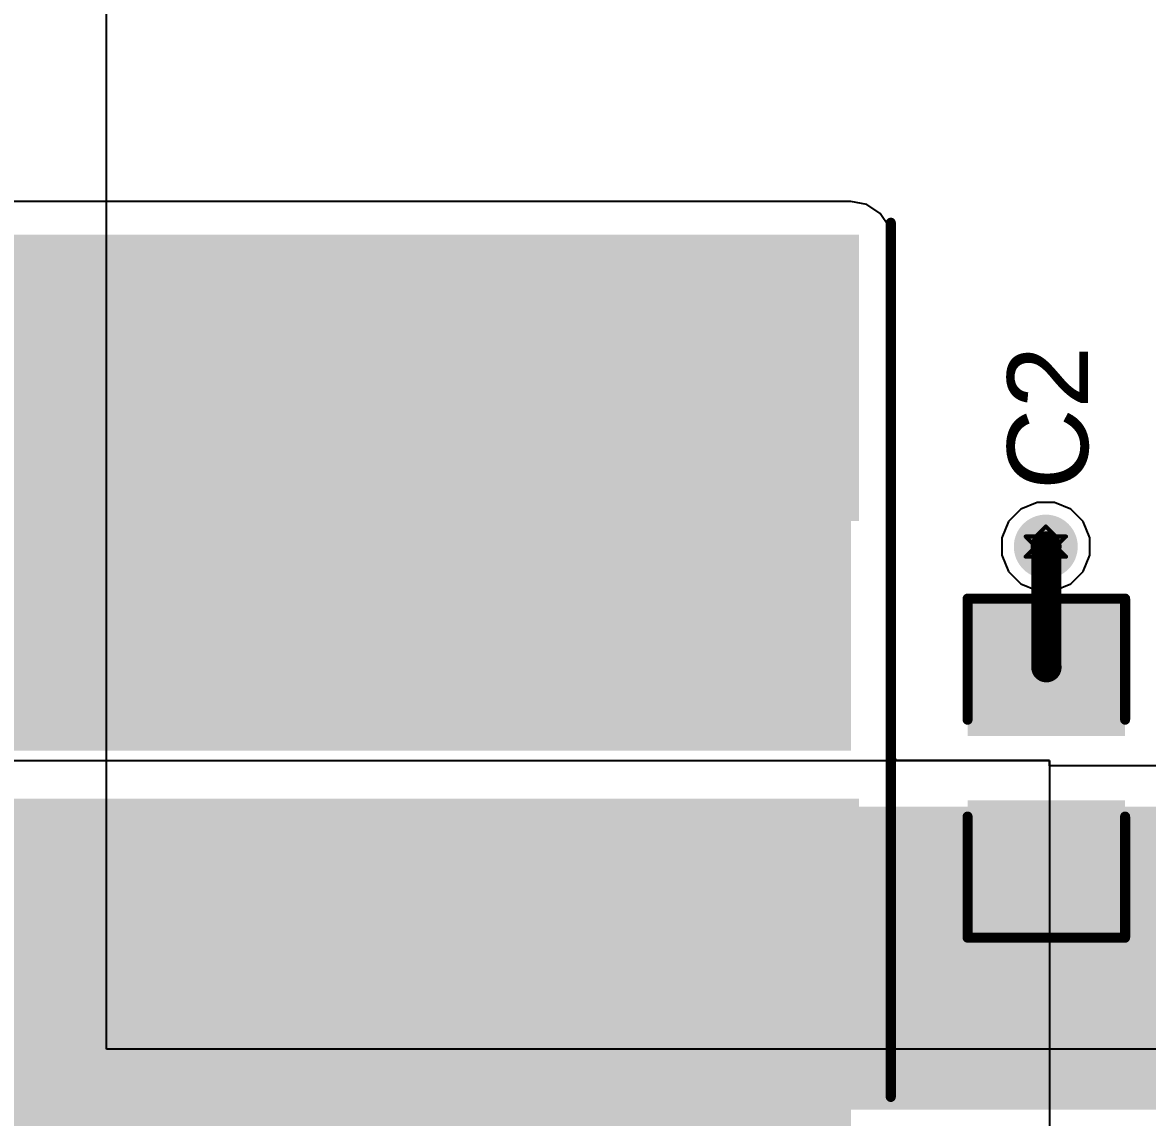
# Model space of a CAD drawing. Header units: inches. Extents: x -5 to 5328, y -4 to 5281.
# Drawn here: x 106.44 to 120.59, y 52.9 to 66.68 of the extents above; entities that cross this region are included whole.
import ezdxf

# ---------------------------------------------------------------- set-up
doc = ezdxf.new("R2010")
doc.units = ezdxf.units.IN
for name, color, linetype in [('Bottom Layer', 5, 'Continuous'), ('Bottom Solder', 6, 'Continuous'), ('Drill Drawing', 1, 'Continuous'), ('Layer 1', 16, 'Continuous'), ('Layer 2', 76, 'Continuous'), ('Top Layer', 1, 'Continuous'), ('Top Overlay', 2, 'Continuous'), ('Top Paste', 8, 'Continuous'), ('Top Solder', 216, 'Continuous'), ('Via Holes', 16, 'Continuous')]:
    doc.layers.add(name, color=color, linetype=linetype)
doc.styles.add('Arial', font='', dxfattribs={"height": 0.2})
doc.styles.get('Arial').set_extended_font_data('Arial')

# ---------------------------------------------------------------- blocks, each defined once
blk = doc.blocks.new('FEXL1010A_150M_120')
at = {"layer": 'Top Layer'}
for points in [[(-5.25, 5.5), (-1.85, 5.5), (-1.85, -5.5), (-5.25, -5.5)], [(1.85, 5.5), (5.25, 5.5), (5.25, -5.5), (1.85, -5.5)]]:
    blk.add_hatch(color=1, dxfattribs=at).paths.add_polyline_path(points)
at = {"layer": 'Top Paste'}
for points in [[(-5.25, 5.5), (-1.85, 5.5), (-1.85, -5.5), (-5.25, -5.5)], [(1.85, 5.5), (5.25, 5.5), (5.25, -5.5), (1.85, -5.5)]]:
    blk.add_hatch(color=8, dxfattribs=at).paths.add_polyline_path(points)
at = {"layer": 'Top Solder'}
for points in [[(-5.352, 5.602), (-1.748, 5.602), (-1.748, -5.602), (-5.352, -5.602)], [(1.748, 5.602), (5.352, 5.602), (5.352, -5.602), (1.748, -5.602)]]:
    blk.add_hatch(color=216, dxfattribs=at).paths.add_polyline_path(points)
at = {"layer": 'Top Overlay'}
for points in [[(-5.5, 6.001, 0.127, 0.127, 0), (5.5, 6.001, 0.127, 0.127, 0)], [(-5.5, -6.001, 0.127, 0.127, 0), (5.5, -6.001, 0.127, 0.127, 0)]]:
    blk.add_lwpolyline(points, format="xyseb", dxfattribs=at)
for points in [[(-5.532, 6.001, 0.0635, 0.0635, 1), (-5.468, 6.001, 0.0635, 0.0635, 1)], [(5.468, 6.001, 0.0635, 0.0635, 1), (5.532, 6.001, 0.0635, 0.0635, 1)], [(-5.532, -6.001, 0.0635, 0.0635, 1), (-5.468, -6.001, 0.0635, 0.0635, 1)], [(5.468, -6.001, 0.0635, 0.0635, 1), (5.532, -6.001, 0.0635, 0.0635, 1)]]:
    blk.add_lwpolyline(points, format="xyseb", close=True, dxfattribs=at)
blk = doc.blocks.new('C___1206_208')
at = {"layer": 'Top Layer'}
for points in [[(-2.032, 0.889), (-0.508, 0.889), (-0.508, -0.889), (-2.032, -0.889)], [(0.508, 0.889), (2.032, 0.889), (2.032, -0.889), (0.508, -0.889)]]:
    blk.add_hatch(color=1, dxfattribs=at).paths.add_polyline_path(points)
at = {"layer": 'Top Paste'}
for points in [[(-2.032, 0.889), (-0.508, 0.889), (-0.508, -0.889), (-2.032, -0.889)], [(0.508, 0.889), (2.032, 0.889), (2.032, -0.889), (0.508, -0.889)]]:
    blk.add_hatch(color=8, dxfattribs=at).paths.add_polyline_path(points)
at = {"layer": 'Top Solder'}
for points in [[(-2.134, 0.991), (-0.406, 0.991), (-0.406, -0.991), (-2.134, -0.991)], [(0.406, 0.991), (2.134, 0.991), (2.134, -0.991), (0.406, -0.991)]]:
    blk.add_hatch(color=216, dxfattribs=at).paths.add_polyline_path(points)
at = {"layer": 'Top Overlay'}
for points in [[(-2.134, -0.991, 0.127, 0.127, 0), (-2.134, 0.991, 0.127, 0.127, 0)], [(-0.61, 0.991, 0.127, 0.127, 0), (-2.134, 0.991, 0.127, 0.127, 0)], [(2.134, 0.991, 0.127, 0.127, 0), (0.61, 0.991, 0.127, 0.127, 0)], [(2.134, -0.991, 0.127, 0.127, 0), (2.134, 0.991, 0.127, 0.127, 0)], [(-0.61, -0.991, 0.127, 0.127, 0), (-2.134, -0.991, 0.127, 0.127, 0)], [(2.134, -0.991, 0.127, 0.127, 0), (0.61, -0.991, 0.127, 0.127, 0)]]:
    blk.add_lwpolyline(points, format="xyseb", dxfattribs=at)
for points in [[(-2.165, 0.991, 0.0635, 0.0635, 1), (-2.102, 0.991, 0.0635, 0.0635, 1)], [(-2.165, 0.991, 0.0635, 0.0635, 1), (-2.102, 0.991, 0.0635, 0.0635, 1)], [(-0.641, 0.991, 0.0635, 0.0635, 1), (-0.578, 0.991, 0.0635, 0.0635, 1)], [(0.578, 0.991, 0.0635, 0.0635, 1), (0.641, 0.991, 0.0635, 0.0635, 1)], [(2.102, 0.991, 0.0635, 0.0635, 1), (2.165, 0.991, 0.0635, 0.0635, 1)], [(2.102, 0.991, 0.0635, 0.0635, 1), (2.165, 0.991, 0.0635, 0.0635, 1)], [(-2.165, -0.991, 0.0635, 0.0635, 1), (-2.102, -0.991, 0.0635, 0.0635, 1)], [(-2.165, -0.991, 0.0635, 0.0635, 1), (-2.102, -0.991, 0.0635, 0.0635, 1)], [(-0.641, -0.991, 0.0635, 0.0635, 1), (-0.578, -0.991, 0.0635, 0.0635, 1)], [(0.578, -0.991, 0.0635, 0.0635, 1), (0.641, -0.991, 0.0635, 0.0635, 1)], [(2.102, -0.991, 0.0635, 0.0635, 1), (2.165, -0.991, 0.0635, 0.0635, 1)], [(2.102, -0.991, 0.0635, 0.0635, 1), (2.165, -0.991, 0.0635, 0.0635, 1)]]:
    blk.add_lwpolyline(points, format="xyseb", close=True, dxfattribs=at)

msp = doc.modelspace()

# ---------------------------------------------------------------- hatches: boundary and pattern name
at = {"layer": 'Bottom Layer'}
h = msp.add_hatch(color=5, dxfattribs=at)
edge = h.paths.add_edge_path()
edge.add_arc((119.311, 60.087), 0.3, 0, 360)
at = {"layer": 'Bottom Solder'}
h = msp.add_hatch(color=6, dxfattribs=at)
edge = h.paths.add_edge_path()
edge.add_arc((119.311, 60.087), 0.402, 0, 360)
at = {"layer": 'Layer 1'}
h = msp.add_hatch(color=16, dxfattribs=at)
edge = h.paths.add_edge_path()
edge.add_arc((119.311, 60.087), 0.3, 0, 360)
at = {"layer": 'Layer 2'}
h = msp.add_hatch(color=76, dxfattribs=at)
edge = h.paths.add_edge_path()
edge.add_arc((119.311, 60.087), 0.3, 0, 360)
at = {"layer": 'Top Layer'}
for points in [[(89.873, 57.52), (116.86, 57.52), (116.86, 63.912), (89.873, 63.912)], [(105.359, 51.171), (116.86, 51.171), (116.86, 56.812), (105.359, 56.812)], [(115.501, 53.002), (126.093, 53.002), (126.093, 56.812), (115.501, 56.812)]]:
    msp.add_hatch(color=1, dxfattribs=at).paths.add_polyline_path(points)
h = msp.add_hatch(color=1, dxfattribs=at)
edge = h.paths.add_edge_path()
edge.add_arc((119.311, 60.087), 0.3, 0, 360)
at = {"layer": 'Top Solder'}
h = msp.add_hatch(color=216, dxfattribs=at)
edge = h.paths.add_edge_path()
edge.add_arc((119.311, 60.087), 0.402, 0, 360)
at = {"layer": 'Via Holes'}
h = msp.add_hatch(color=7, dxfattribs=at)
edge = h.paths.add_edge_path()
edge.add_arc((119.311, 60.087), 0.15, 0, 360)

# ---------------------------------------------------------------- linework, layer by layer
at = {"layer": 'Bottom Layer'}
for p, q in [((119.201, 60.641), (118.997, 60.557)), ((119.421, 60.641), (119.201, 60.641)), ((119.625, 60.557), (119.421, 60.641)), ((118.997, 60.557), (118.842, 60.401)), ((119.781, 60.401), (119.625, 60.557)), ((118.842, 60.401), (118.757, 60.197)), ((119.865, 60.197), (119.781, 60.401)), ((118.757, 60.197), (118.757, 59.977)), ((119.865, 59.977), (119.865, 60.197)), ((118.757, 59.977), (118.842, 59.773)), ((119.781, 59.773), (119.865, 59.977)), ((118.842, 59.773), (118.997, 59.617)), ((119.625, 59.617), (119.781, 59.773)), ((118.997, 59.617), (119.201, 59.533)), ((119.421, 59.533), (119.625, 59.617)), ((119.201, 59.533), (119.421, 59.533))]:
    msp.add_line(p, q, dxfattribs=at)
at = {"layer": 'Drill Drawing'}
for points in [[(119.184, 60.214, 0.0508, 0.0508, 0), (119.311, 60.341, 0.0508, 0.0508, 0)], [(119.311, 60.341, 0.0508, 0.0508, 0), (119.438, 60.214, 0.0508, 0.0508, 0)], [(119.057, 60.214, 0.0508, 0.0508, 0), (119.184, 60.087, 0.0508, 0.0508, 0)], [(119.057, 60.214, 0.0508, 0.0508, 0), (119.184, 60.214, 0.0508, 0.0508, 0)], [(119.159, 60.163, 0.0508, 0.0508, 0), (119.235, 60.087, 0.0508, 0.0508, 0)], [(119.159, 60.163, 0.0508, 0.0508, 0), (119.235, 60.163, 0.0508, 0.0508, 0)], [(119.235, 60.163, 0.0508, 0.0508, 0), (119.311, 60.239, 0.0508, 0.0508, 0)], [(119.311, 60.239, 0.0508, 0.0508, 0), (119.387, 60.163, 0.0508, 0.0508, 0)], [(119.387, 60.163, 0.0508, 0.0508, 0), (119.464, 60.163, 0.0508, 0.0508, 0)], [(119.387, 60.087, 0.0508, 0.0508, 0), (119.464, 60.163, 0.0508, 0.0508, 0)], [(119.438, 60.214, 0.0508, 0.0508, 0), (119.565, 60.214, 0.0508, 0.0508, 0)], [(119.438, 60.087, 0.0508, 0.0508, 0), (119.565, 60.214, 0.0508, 0.0508, 0)], [(119.057, 59.96, 0.0508, 0.0508, 0), (119.184, 60.087, 0.0508, 0.0508, 0)], [(119.159, 60.011, 0.0508, 0.0508, 0), (119.235, 60.087, 0.0508, 0.0508, 0)], [(119.159, 60.011, 0.0508, 0.0508, 0), (119.235, 60.011, 0.0508, 0.0508, 0)], [(119.235, 60.011, 0.0508, 0.0508, 0), (119.311, 59.935, 0.0508, 0.0508, 0)], [(119.311, 59.935, 0.0508, 0.0508, 0), (119.387, 60.011, 0.0508, 0.0508, 0)], [(119.387, 60.087, 0.0508, 0.0508, 0), (119.464, 60.011, 0.0508, 0.0508, 0)], [(119.387, 60.011, 0.0508, 0.0508, 0), (119.464, 60.011, 0.0508, 0.0508, 0)], [(119.438, 60.087, 0.0508, 0.0508, 0), (119.565, 59.96, 0.0508, 0.0508, 0)], [(119.057, 59.96, 0.0508, 0.0508, 0), (119.184, 59.96, 0.0508, 0.0508, 0)], [(119.184, 59.96, 0.0508, 0.0508, 0), (119.311, 59.833, 0.0508, 0.0508, 0)], [(119.311, 59.833, 0.0508, 0.0508, 0), (119.438, 59.96, 0.0508, 0.0508, 0)], [(119.438, 59.96, 0.0508, 0.0508, 0), (119.565, 59.96, 0.0508, 0.0508, 0)]]:
    msp.add_lwpolyline(points, format="xyseb", dxfattribs=at)
for points in [[(119.299, 60.341, 0.0254, 0.0254, 1), (119.324, 60.341, 0.0254, 0.0254, 1)], [(119.299, 60.341, 0.0254, 0.0254, 1), (119.324, 60.341, 0.0254, 0.0254, 1)], [(119.045, 60.214, 0.0254, 0.0254, 1), (119.07, 60.214, 0.0254, 0.0254, 1)], [(119.045, 60.214, 0.0254, 0.0254, 1), (119.07, 60.214, 0.0254, 0.0254, 1)], [(119.146, 60.163, 0.0254, 0.0254, 1), (119.172, 60.163, 0.0254, 0.0254, 1)], [(119.146, 60.163, 0.0254, 0.0254, 1), (119.172, 60.163, 0.0254, 0.0254, 1)], [(119.172, 60.214, 0.0254, 0.0254, 1), (119.197, 60.214, 0.0254, 0.0254, 1)], [(119.172, 60.214, 0.0254, 0.0254, 1), (119.197, 60.214, 0.0254, 0.0254, 1)], [(119.222, 60.163, 0.0254, 0.0254, 1), (119.248, 60.163, 0.0254, 0.0254, 1)], [(119.222, 60.163, 0.0254, 0.0254, 1), (119.248, 60.163, 0.0254, 0.0254, 1)], [(119.299, 60.239, 0.0254, 0.0254, 1), (119.324, 60.239, 0.0254, 0.0254, 1)], [(119.299, 60.239, 0.0254, 0.0254, 1), (119.324, 60.239, 0.0254, 0.0254, 1)], [(119.375, 60.163, 0.0254, 0.0254, 1), (119.4, 60.163, 0.0254, 0.0254, 1)], [(119.375, 60.163, 0.0254, 0.0254, 1), (119.4, 60.163, 0.0254, 0.0254, 1)], [(119.426, 60.214, 0.0254, 0.0254, 1), (119.451, 60.214, 0.0254, 0.0254, 1)], [(119.426, 60.214, 0.0254, 0.0254, 1), (119.451, 60.214, 0.0254, 0.0254, 1)], [(119.451, 60.163, 0.0254, 0.0254, 1), (119.476, 60.163, 0.0254, 0.0254, 1)], [(119.451, 60.163, 0.0254, 0.0254, 1), (119.476, 60.163, 0.0254, 0.0254, 1)], [(119.553, 60.214, 0.0254, 0.0254, 1), (119.578, 60.214, 0.0254, 0.0254, 1)], [(119.553, 60.214, 0.0254, 0.0254, 1), (119.578, 60.214, 0.0254, 0.0254, 1)], [(119.146, 60.011, 0.0254, 0.0254, 1), (119.172, 60.011, 0.0254, 0.0254, 1)], [(119.146, 60.011, 0.0254, 0.0254, 1), (119.172, 60.011, 0.0254, 0.0254, 1)], [(119.172, 60.087, 0.0254, 0.0254, 1), (119.197, 60.087, 0.0254, 0.0254, 1)], [(119.172, 60.087, 0.0254, 0.0254, 1), (119.197, 60.087, 0.0254, 0.0254, 1)], [(119.222, 60.087, 0.0254, 0.0254, 1), (119.248, 60.087, 0.0254, 0.0254, 1)], [(119.222, 60.087, 0.0254, 0.0254, 1), (119.248, 60.087, 0.0254, 0.0254, 1)], [(119.222, 60.011, 0.0254, 0.0254, 1), (119.248, 60.011, 0.0254, 0.0254, 1)], [(119.222, 60.011, 0.0254, 0.0254, 1), (119.248, 60.011, 0.0254, 0.0254, 1)], [(119.375, 60.087, 0.0254, 0.0254, 1), (119.4, 60.087, 0.0254, 0.0254, 1)], [(119.375, 60.087, 0.0254, 0.0254, 1), (119.4, 60.087, 0.0254, 0.0254, 1)], [(119.375, 60.011, 0.0254, 0.0254, 1), (119.4, 60.011, 0.0254, 0.0254, 1)], [(119.375, 60.011, 0.0254, 0.0254, 1), (119.4, 60.011, 0.0254, 0.0254, 1)], [(119.426, 60.087, 0.0254, 0.0254, 1), (119.451, 60.087, 0.0254, 0.0254, 1)], [(119.426, 60.087, 0.0254, 0.0254, 1), (119.451, 60.087, 0.0254, 0.0254, 1)], [(119.451, 60.011, 0.0254, 0.0254, 1), (119.476, 60.011, 0.0254, 0.0254, 1)], [(119.451, 60.011, 0.0254, 0.0254, 1), (119.476, 60.011, 0.0254, 0.0254, 1)], [(119.045, 59.96, 0.0254, 0.0254, 1), (119.07, 59.96, 0.0254, 0.0254, 1)], [(119.045, 59.96, 0.0254, 0.0254, 1), (119.07, 59.96, 0.0254, 0.0254, 1)], [(119.172, 59.96, 0.0254, 0.0254, 1), (119.197, 59.96, 0.0254, 0.0254, 1)], [(119.172, 59.96, 0.0254, 0.0254, 1), (119.197, 59.96, 0.0254, 0.0254, 1)], [(119.299, 59.935, 0.0254, 0.0254, 1), (119.324, 59.935, 0.0254, 0.0254, 1)], [(119.299, 59.935, 0.0254, 0.0254, 1), (119.324, 59.935, 0.0254, 0.0254, 1)], [(119.426, 59.96, 0.0254, 0.0254, 1), (119.451, 59.96, 0.0254, 0.0254, 1)], [(119.426, 59.96, 0.0254, 0.0254, 1), (119.451, 59.96, 0.0254, 0.0254, 1)], [(119.553, 59.96, 0.0254, 0.0254, 1), (119.578, 59.96, 0.0254, 0.0254, 1)], [(119.553, 59.96, 0.0254, 0.0254, 1), (119.578, 59.96, 0.0254, 0.0254, 1)], [(119.299, 59.833, 0.0254, 0.0254, 1), (119.324, 59.833, 0.0254, 0.0254, 1)], [(119.299, 59.833, 0.0254, 0.0254, 1), (119.324, 59.833, 0.0254, 0.0254, 1)]]:
    msp.add_lwpolyline(points, format="xyseb", close=True, dxfattribs=at)
at = {"layer": 'Layer 2'}
for p, q in [((107.493, 53.764), (107.493, 79.299)), ((119.201, 60.641), (118.997, 60.557)), ((119.421, 60.641), (119.201, 60.641)), ((119.625, 60.557), (119.421, 60.641)), ((118.997, 60.557), (118.842, 60.401)), ((119.781, 60.401), (119.625, 60.557)), ((118.842, 60.401), (118.757, 60.197)), ((119.865, 60.197), (119.781, 60.401)), ((118.757, 60.197), (118.757, 59.977)), ((119.865, 59.977), (119.865, 60.197)), ((118.757, 59.977), (118.842, 59.773)), ((119.781, 59.773), (119.865, 59.977)), ((118.842, 59.773), (118.997, 59.617)), ((119.625, 59.617), (119.781, 59.773)), ((118.997, 59.617), (119.201, 59.533)), ((119.421, 59.533), (119.625, 59.617)), ((119.201, 59.533), (119.421, 59.533)), ((123.071, 53.764), (107.493, 53.764))]:
    msp.add_line(p, q, dxfattribs=at)
at = {"layer": 'Top Layer'}
for p, q in [((116.86, 64.43), (89.873, 64.43)), ((117.058, 64.391), (116.86, 64.43)), ((117.226, 64.278), (117.058, 64.391)), ((117.339, 64.11), (117.226, 64.278)), ((117.378, 63.912), (117.339, 64.11)), ((117.378, 57.52), (117.378, 63.912)), ((117.369, 57.473), (117.378, 57.52)), ((117.433, 57.395), (117.369, 57.473)), ((89.355, 57.395), (119.356, 57.395)), ((119.356, 57.395), (117.433, 57.395)), ((119.356, 57.395), (119.356, 47.74)), ((119.356, 57.33), (119.356, 57.395)), ((126.093, 57.33), (119.356, 57.33))]:
    msp.add_line(p, q, dxfattribs=at)
for points in [[(119.311, 60.087, 0.381, 0.381, 0), (119.318, 60.087, 0.381, 0.381, 0)], [(119.318, 58.569, 0.381, 0.381, 0), (119.318, 60.087, 0.381, 0.381, 0)]]:
    msp.add_lwpolyline(points, format="xyseb", dxfattribs=at)
for points in [[(119.216, 60.087, 0.191, 0.191, 1), (119.407, 60.087, 0.191, 0.191, 1)], [(119.223, 60.087, 0.191, 0.191, 1), (119.414, 60.087, 0.191, 0.191, 1)], [(119.223, 60.087, 0.191, 0.191, 1), (119.414, 60.087, 0.191, 0.191, 1)], [(119.223, 58.569, 0.191, 0.191, 1), (119.414, 58.569, 0.191, 0.191, 1)]]:
    msp.add_lwpolyline(points, format="xyseb", close=True, dxfattribs=at)

# ---------------------------------------------------------------- block references
for name, p, rotation in [('FEXL1010A_150M_120', (111.36, 58.662), 90), ('C___1206_208', (119.318, 57.299), 270)]:
    msp.add_blockref(name, p, dxfattribs=dict(rotation=rotation))

# ---------------------------------------------------------------- texts
at = {"layer": 'Top Overlay', "style": 'Arial'}
msp.add_text('C2', height=1.016, rotation=90, dxfattribs=at).set_placement((119.843, 60.799))

doc.saveas('drawing.dxf')
